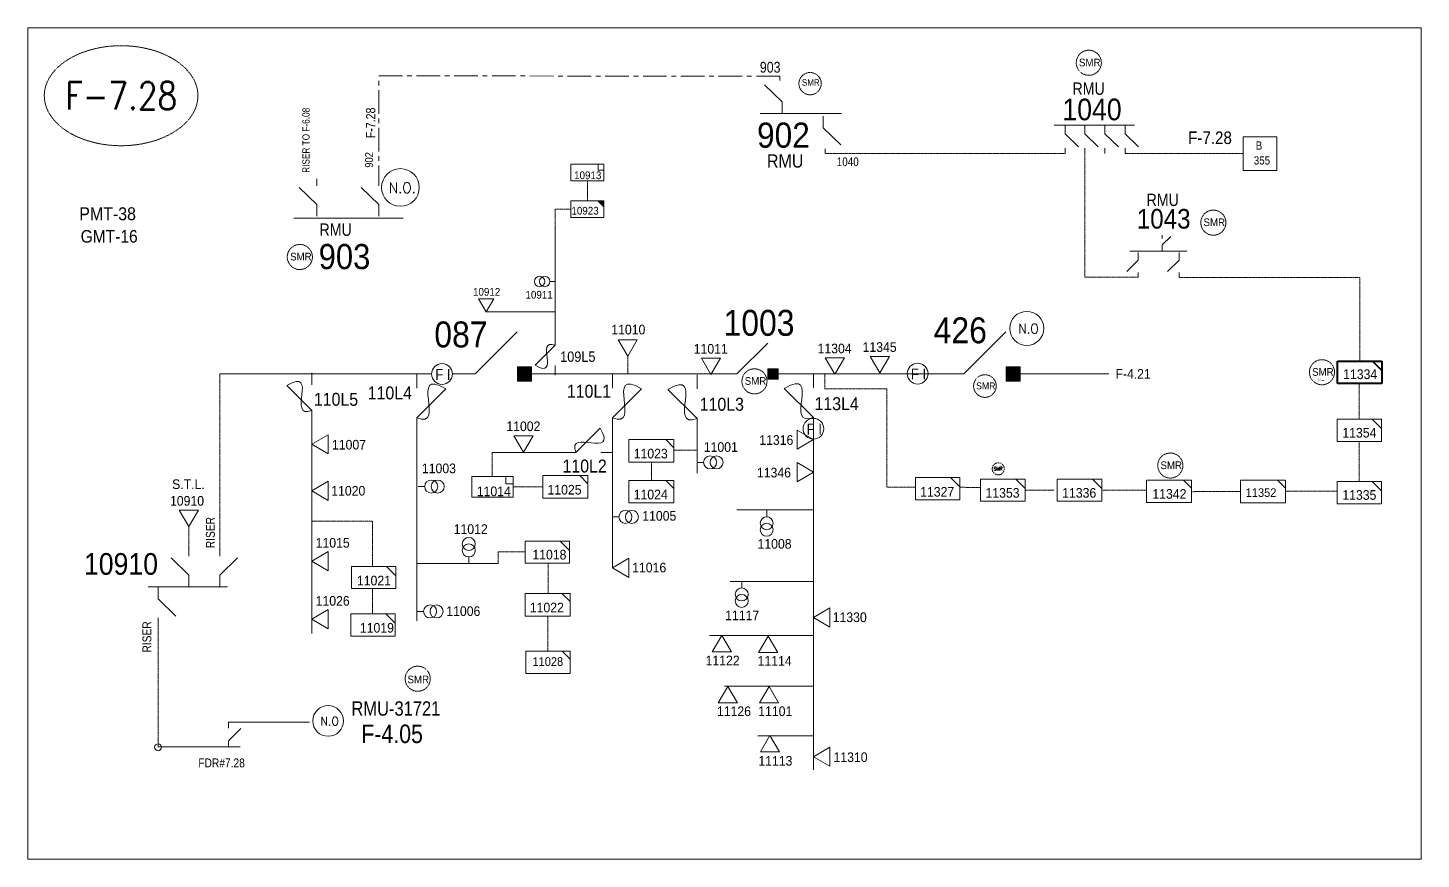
# Model space of a CAD drawing. Header units: metres. Extents: x 65984 to 144644, y -19036 to 23726.
# Drawn here: x 99466 to 100654, y -5658 to -4949 of the extents above; entities that cross this region are included whole.
import ezdxf
from ezdxf.enums import TextEntityAlignment as Align

# ---------------------------------------------------------------- set-up
doc = ezdxf.new("R2010")
doc.units = ezdxf.units.M
doc.header["$MEASUREMENT"] = 0
for name, pattern in [('( Center )', [2, 1.25, -0.25, 0.25, -0.25]), ('DGN Style 3', [0.013877, 0, -0.013877]), ('DGN Style 4', [1.6, 0.8, -0.4, 0, -0.4])]:
    doc.linetypes.add(name, pattern=pattern)
doc.layers.get('0').update_dxf_attribs({"color": 95, "lineweight": 40})
for name, color, linetype, lineweight in [('ABS', 7, 'Continuous', 40), ('ABS NUMBER', 112, 'Continuous', 30), ('d_eos', 111, 'Continuous', 40), ('d_eos no', 121, 'Continuous', 40), ('d_fco', 5, 'Continuous', 40), ('d_fco text', 95, 'Continuous', 40), ('d_oh branch', 94, 'Continuous', 40), ('d_switch', 95, 'Continuous', 40), ('d_tf', 1, 'Continuous', 40), ('d_tf no', 6, 'Continuous', 40), ('d_tf_200', 1, 'Continuous', 40), ('d_ug cable', 95, 'Continuous', 40), ('d_unit sub', 7, 'Continuous', 40), ('EARTH FAULT INDICATOR', 95, 'Continuous', 40), ('FDR  1  16', 234, 'Continuous', 40), ('fedr no', 95, 'Continuous', 40), ('FUSE CUT OUT', 2, 'Continuous', 40), ('GRID STATION  04', 7, 'Continuous', 40), ('Level 37', 7, 'Continuous', 0), ('O H MAIN FEEDER', 4, 'Continuous', 100), ('SECTOR BOUNDARY', 7, 'Continuous', 0), ('SW N O', 114, 'Continuous', 30)]:
    doc.layers.add(name, color=color, linetype=linetype, lineweight=lineweight)
doc.styles.add('NASKHF', font='naskhf.shx', dxfattribs={"height": 8})
doc.styles.add('Style-Andalus', font='andlso.ttf')
doc.styles.add('Style-Arial', font='arial.ttf')
doc.styles.add('Style-ENGINEERING', font='ENGINEERING.shx')
doc.styles.add('Style-msdefault', font='msdefault.shx')
doc.styles.add('Style-simplex', font='simplex.shx')
doc.styles.add('Style-STANDARD', font='STANDARD.shx')

# ---------------------------------------------------------------- blocks, each defined once
blk = doc.blocks.new('TFU_160')
at = {"layer": 'd_tf_200', "color": 30, "linetype": 'Continuous', "lineweight": 13}
blk.add_line((0, 10), (0, 0), dxfattribs=at)
for centre in [(0, 30), (0, 20)]:
    blk.add_circle(centre, 10, dxfattribs=at)
blk = doc.blocks.new('TF3')
at = {"color": 0, "linetype": 'ByBlock', "lineweight": -2}
for p, q in [((11.3, 9), (18.3, 9)), ((18.3, 9), (18.3, 2))]:
    blk.add_line(p, q, dxfattribs=at)
at = {"color": 0, "linetype": 'ByBlock', "lineweight": -2, "flags": 128}
blk.add_lwpolyline([(18.3, 2), (11.3, 2), (11.3, 9)], dxfattribs=at)
at = {"color": 0, "linetype": 'ByBlock', "lineweight": -2}
blk.add_3dface([(-21.7, 9), (18.3, 9), (18.3, -11), (-21.7, -11)], dxfattribs=at)
blk = doc.blocks.new('ABS2_1_1')
at = {"color": 0, "linetype": 'ByBlock', "lineweight": -2, "ltscale": 500}
for q in [(-29900, 43500), (0, 0)]:
    blk.add_line((0, 13600), q, dxfattribs=at)
at = {"color": 0, "linetype": 'ByBlock', "lineweight": -2, "ltscale": 500, "flags": 128}
for points in [[(5000, 43600), (-5000, 43600), (-5000, 53600), (5000, 53600)], [(3791, 49653), (3791, 49653), (3791, 49653)]]:
    blk.add_lwpolyline(points, close=True, dxfattribs=at)
at = {"color": 0, "linetype": 'ByBlock', "lineweight": -2, "ltscale": 500}
for points in [[(5000, 43600), (-5000, 43600), (5000, 53600), (-5000, 53600)], [(3791, 49653), (3791, 49653), (3791, 49653)]]:
    blk.add_solid(points, dxfattribs=at)
blk = doc.blocks.new('*U1076')
at = {"layer": 'd_fco', "color": 30, "linetype": 'Continuous', "lineweight": 13}
blk.add_line((-4.6, 4.21), (-10.13, 4.21), dxfattribs=at)
at = {"layer": 'd_fco', "color": 30, "linetype": 'Continuous', "lineweight": 13, "extrusion": (0, 0, -1), "flags": 128}
blk.add_lwpolyline([(-13.02, 4.21), (-7.07, 4.21), (4.4, -7.26)], dxfattribs=at)
at = {"layer": 'd_fco', "color": 30, "linetype": 'Continuous', "lineweight": 13}
blk.add_open_spline([(-4.4, -7.26), (-13, 7.69), (11.58, -7.67), (7.07, 4.21)], degree=3, dxfattribs=at)
blk = doc.blocks.new('*U3638')
at = {"layer": 'd_unit sub', "color": 30, "linetype": 'Continuous', "lineweight": 13}
for p, q in [((-9.2, 4.61), (9.19, 4.61)), ((-9.2, -4.58), (-9.2, 4.61)), ((9.19, 0.73), (5.31, 4.61)), ((5.97, 4.61), (9.19, 4.61)), ((9.19, 4.61), (9.19, 1.4)), ((9.19, 4.61), (9.19, -4.58)), ((9.19, -4.58), (-9.2, -4.58))]:
    blk.add_line(p, q, dxfattribs=at)
blk = doc.blocks.new('*U1006')
at = {"layer": 'EARTH FAULT INDICATOR', "color": 2, "linetype": 'Continuous', "lineweight": 13}
blk.add_circle((0.02, 0.13), 4, dxfattribs=at)
at = {"layer": 'EARTH FAULT INDICATOR', "color": 2, "lineweight": 13, "style": 'Style-Andalus', "width": 0.9}
blk.add_text('F I', height=4.234, dxfattribs=at).set_placement((-2.61, 2.11), align=Align.TOP_LEFT)
blk = doc.blocks.new('FUSE01')
at = {"color": 0, "linetype": 'ByBlock', "lineweight": -2}
blk.add_line((0, -17.15), (0, -22.55), dxfattribs=at)
at = {"color": 0, "linetype": 'ByBlock', "lineweight": -2, "flags": 128}
blk.add_lwpolyline([(0, 0.05), (0, -5.75), (-11.2, -16.95)], dxfattribs=at)
at = {"color": 0, "linetype": 'ByBlock', "lineweight": -2}
blk.add_open_spline([(-11.2, -16.95), (3.4, -25.35), (-11.6, -1.35), (0, -5.75)], degree=3, dxfattribs=at)
blk = doc.blocks.new('TF_8')
at = {"color": 0, "linetype": 'ByBlock', "lineweight": -2}
blk.add_line((6.3, 4.95), (9.9, 1.35), dxfattribs=at)
blk.add_3dface([(-10.1, 4.95), (9.9, 4.95), (9.9, -5.05), (-10.1, -5.05)], dxfattribs=at)
blk = doc.blocks.new('exist.us-1000kva')
at = {"color": 0, "linetype": 'ByBlock', "lineweight": -2, "flags": 128}
blk.add_lwpolyline([(40, 12.9), (32.8, 20), (40, 20)], close=True, dxfattribs=at)
at = {"color": 0, "linetype": 'ByBlock', "lineweight": -2, "extrusion": (0, 0, -1)}
blk.add_solid([(-40, 12.9), (-32.8, 20), (-40, 20)], dxfattribs=at)
at = {"color": 0, "linetype": 'ByBlock', "lineweight": -2, "xscale": 2, "yscale": 2}
blk.add_blockref('TF_8', (20.2, 10.1), dxfattribs=at)
blk = doc.blocks.new('TRA1_1521')
at = {"layer": 'd_tf', "color": 30, "linetype": 'Continuous', "lineweight": 13, "ltscale": 0.00082364, "flags": 128}
blk.add_lwpolyline([(10, -17), (0, 0), (-10, -17)], close=True, dxfattribs=at)
blk = doc.blocks.new('TRA1_1520')
at = {"layer": 'd_tf', "color": 30, "linetype": 'Continuous', "lineweight": 13, "ltscale": 0.00082364, "xscale": 1.000046566207833, "yscale": 1.000046566207833, "zscale": 1.000046566207833, "rotation": 180}
blk.add_blockref('TRA1_1521', (0, 0), dxfattribs=at)
blk = doc.blocks.new('*U3641')
at = {"layer": 'd_unit sub', "color": 30, "linetype": 'Continuous', "lineweight": 13, "flags": 128}
blk.add_lwpolyline([(8.54, 1.2), (8.54, 4.27), (5.47, 4.27)], close=True, dxfattribs=at)
at = {"layer": 'd_unit sub', "color": 30, "linetype": 'Continuous', "lineweight": 13, "xscale": 0.8535245333131426, "yscale": 0.8535245333131426, "zscale": 0.3910944340700496, "rotation": 359.9999999999999}
blk.add_blockref('TF_8', (0.09, 0.04), dxfattribs=at)
blk = doc.blocks.new('TRA1_1523')
at = {"layer": 'd_tf', "color": 30, "linetype": 'Continuous', "lineweight": 13, "ltscale": 0.000713315, "extrusion": (0, 0, -1), "flags": 128}
blk.add_lwpolyline([(-10, -17), (0, 0), (10, -17)], close=True, dxfattribs=at)
blk = doc.blocks.new('TRA1_1522')
at = {"layer": 'd_tf', "color": 30, "linetype": 'Continuous', "lineweight": 13, "ltscale": 0.000713315, "xscale": 1.000046566207833, "yscale": 1.000046566207833, "zscale": 1.000046566207833, "rotation": 180}
blk.add_blockref('TRA1_1523', (0, 0), dxfattribs=at)
blk = doc.blocks.new('*U3644')
at = {"layer": 'd_tf no', "color": 2, "linetype": 'Continuous', "lineweight": 40}
for p, q in [((-9.2, 4.61), (9.19, 4.61)), ((-9.2, -4.58), (-9.2, 4.61)), ((9.19, 0.73), (5.31, 4.61)), ((5.97, 4.61), (9.19, 4.61)), ((9.19, 4.61), (9.19, 1.4)), ((9.19, 4.61), (9.19, -4.58)), ((9.19, -4.58), (-9.2, -4.58))]:
    blk.add_line(p, q, dxfattribs=at)
blk = doc.blocks.new('TRA1_1525')
at = {"layer": 'd_tf', "color": 30, "linetype": 'Continuous', "lineweight": 13, "ltscale": 0.000823275, "extrusion": (0, 0, -1), "flags": 128}
blk.add_lwpolyline([(-10, -17), (0, 0), (10, -17)], close=True, dxfattribs=at)
blk = doc.blocks.new('TRA1_1524')
at = {"layer": 'd_tf', "color": 30, "linetype": 'Continuous', "lineweight": 13, "ltscale": 0.000823275, "xscale": 1.000046566207834, "yscale": 1.000046566207834, "zscale": 1.000046566207834, "rotation": 180}
blk.add_blockref('TRA1_1525', (0, 0), dxfattribs=at)
blk = doc.blocks.new('*U3035')
at = {"layer": 'd_unit sub', "color": 2, "linetype": 'Continuous', "lineweight": 13, "flags": 128}
blk.add_lwpolyline([(8.54, 1.2), (8.54, 4.27), (5.47, 4.27)], close=True, dxfattribs=at)
at = {"layer": 'd_unit sub', "color": 2, "linetype": 'Continuous', "lineweight": 13, "xscale": 0.8535245333131424, "yscale": 0.8535245333131424, "zscale": 0.3910944340700495, "rotation": 359.9999999999999}
blk.add_blockref('TF_8', (0.09, 0.04), dxfattribs=at)
blk = doc.blocks.new('*U3647')
at = {"layer": 'FUSE CUT OUT', "color": 30, "linetype": 'Continuous', "lineweight": 13}
blk.add_line((11.8, -11.2), (22.6, -11.2), dxfattribs=at)
at = {"layer": 'FUSE CUT OUT', "color": 30, "linetype": 'Continuous', "lineweight": 13, "extrusion": (0, 0, -1), "flags": 128}
blk.add_lwpolyline([(22.6, -11.2), (11, -11.2), (-11.4, 11.2)], dxfattribs=at)
blk = doc.blocks.new('*U3650')
at = {"layer": 'd_unit sub', "color": 30, "linetype": 'Continuous', "lineweight": 13, "flags": 128}
blk.add_lwpolyline([(8.54, 1.2), (8.54, 4.27), (5.47, 4.27)], close=True, dxfattribs=at)
at = {"layer": 'd_unit sub', "color": 30, "linetype": 'Continuous', "lineweight": 13, "xscale": 0.8535245333131428, "yscale": 0.8535245333131428, "zscale": 0.3564364332279846, "rotation": 359.9999999999999}
blk.add_blockref('TF_8', (0.09, 0.04), dxfattribs=at)
blk = doc.blocks.new('*U1014')
at = {"layer": 'd_unit sub', "color": 2, "linetype": 'Continuous', "lineweight": 13}
for p, q in [((-9.2, 4.61), (9.19, 4.61)), ((-9.2, -4.58), (-9.2, 4.61)), ((9.19, 0.73), (5.31, 4.61)), ((5.97, 4.61), (9.19, 4.61)), ((9.19, 4.61), (9.19, 1.4)), ((9.19, 4.61), (9.19, -4.58)), ((9.19, -4.58), (-9.2, -4.58))]:
    blk.add_line(p, q, dxfattribs=at)
blk = doc.blocks.new('*U4086')
at = {"layer": 'd_unit sub', "color": 30, "linetype": 'Continuous', "lineweight": 13, "flags": 128}
blk.add_lwpolyline([(8.54, 1.2), (8.54, 4.27), (5.47, 4.27)], close=True, dxfattribs=at)
at = {"layer": 'd_unit sub', "color": 30, "linetype": 'Continuous', "lineweight": 13, "xscale": 0.8535245333131428, "yscale": 0.8535245333131428, "zscale": 0.3525856822999573, "rotation": 359.9999999999999}
blk.add_blockref('TF_8', (0.09, 0.04), dxfattribs=at)
blk = doc.blocks.new('*U4152')
at = {"layer": 'SW N O', "color": 1, "lineweight": 13}
blk.add_circle((0, 0), 16.8, dxfattribs=at)
at = {"layer": 'SW N O', "color": 1, "lineweight": 13, "style": 'Style-STANDARD'}
blk.add_text('N.O', height=9.6, dxfattribs=at).set_placement((1.7, -0.2), align=Align.MIDDLE_CENTER)
blk = doc.blocks.new('*U1430')
at = {"layer": 'SW N O', "color": 3, "lineweight": 13}
blk.add_circle((0, 0), 16.8, dxfattribs=at)
at = {"layer": 'SW N O', "color": 3, "lineweight": 13, "style": 'Style-STANDARD'}
blk.add_text('N.O', height=9.6, dxfattribs=at).set_placement((1.7, -0.2), align=Align.MIDDLE_CENTER)
blk = doc.blocks.new('*U893')
at = {"layer": 'SW N O', "color": 3, "lineweight": 13}
blk.add_circle((0, 0), 16.8, dxfattribs=at)
at = {"layer": 'SW N O', "color": 3, "lineweight": 13, "style": 'Style-STANDARD'}
blk.add_text('N.O.', height=9.6, dxfattribs=at).set_placement((1.7, -0.2), align=Align.MIDDLE_CENTER)

msp = doc.modelspace()

# ---------------------------------------------------------------- linework, layer by layer
at = {"layer": 'd_eos', "color": 2, "linetype": 'Continuous', "lineweight": 13, "ltscale": 1.0297}
for p, q in [((100106.9, -4993.5), (100106.9, -4989.7)), ((100145.5, -5051.8), (100145.5, -5055.6))]:
    msp.add_line(p, q, dxfattribs=at)
at = {"layer": 'd_eos', "color": 2, "linetype": 'Continuous', "lineweight": 13, "ltscale": 1.370128}
for p, q in [((100108.7, -5011.6), (100093.7, -4997)), ((100108.7, -5021.6), (100108.7, -5011.6)), ((100159.3, -5021.6), (100090, -5021.6)), ((100143.7, -5023.8), (100143.7, -5033.8)), ((100143.7, -5033.8), (100158.7, -5048.4)), ((99711.9, -5099.2), (99696.9, -5084.6)), ((99711.9, -5083.2), (99711.9, -5077.2)), ((99764.9, -5099.2), (99749.9, -5084.6)), ((99764.9, -5083.2), (99764.9, -5077.2)), ((99711.9, -5109.2), (99711.9, -5099.2)), ((99764.9, -5109.2), (99764.9, -5099.2))]:
    msp.add_line(p, q, dxfattribs=at)
at = {"layer": 'd_eos', "color": 2, "linetype": 'Continuous', "lineweight": 13, "ltscale": 1.116469}
for p, q in [((100340.8, -5031.4), (100409.3, -5031.4)), ((100350.1, -5031.4), (100350.1, -5038.9)), ((100366.8, -5031.4), (100366.8, -5039)), ((100384.1, -5031.4), (100384.1, -5038.9)), ((100401.4, -5031.4), (100401.4, -5038.9)), ((100350.1, -5038.9), (100361.5, -5050)), ((100366.8, -5039), (100378.2, -5050)), ((100384.1, -5038.9), (100395.5, -5050)), ((100401.4, -5038.9), (100412.8, -5050)), ((100350.1, -5051.1), (100350.1, -5055.7)), ((100366.8, -5051.1), (100366.8, -5055.7)), ((100384.1, -5051.1), (100384.1, -5055.7)), ((100401.4, -5051.1), (100401.4, -5055.7))]:
    msp.add_line(p, q, dxfattribs=at)
at = {"layer": 'd_eos', "color": 2, "linetype": 'Continuous', "lineweight": 13, "ltscale": 1.179784}
msp.add_line((99785.7, -5110.8), (99692.3, -5110.8), dxfattribs=at)
at = {"layer": 'd_eos', "color": 2, "linetype": 'Continuous', "lineweight": 13, "ltscale": 0.732515}
for p, q in [((100432.8, -5133.7), (100440.3, -5126.4)), ((100432.9, -5128.3), (100432.9, -5125.3)), ((100432.8, -5138.8), (100432.8, -5133.8))]:
    msp.add_line(p, q, dxfattribs=at)
at = {"layer": 'd_eos', "color": 2, "linetype": 'Continuous', "lineweight": 13, "ltscale": 0.774056}
msp.add_line((100454, -5139.1), (100405.3, -5139.1), dxfattribs=at)
at = {"layer": 'd_eos', "color": 2, "linetype": 'Continuous', "lineweight": 13, "ltscale": 0.898941}
for p, q in [((100412.5, -5140.2), (100412.5, -5146.7)), ((100447.3, -5140.2), (100447.3, -5146.7)), ((100412.5, -5146.7), (100402.7, -5156.3)), ((100447.3, -5146.7), (100437.4, -5156.3)), ((100412.5, -5157.2), (100412.5, -5161.2)), ((100447.3, -5157.2), (100447.3, -5161.2))]:
    msp.add_line(p, q, dxfattribs=at)
at = {"layer": 'd_eos', "color": 7, "linetype": 'Continuous', "lineweight": 13, "ltscale": 1.384529}
for p, q in [((99602.9, -5399.3), (99602.9, -5393.2)), ((99629.2, -5399.3), (99629.2, -5393.2)), ((99602.9, -5415.5), (99587.7, -5400.7)), ((99629.2, -5415.5), (99644.4, -5400.7)), ((99602.9, -5425.5), (99602.9, -5415.5)), ((99629.2, -5425.5), (99629.2, -5415.5)), ((99635.9, -5425.5), (99568.2, -5425.5)), ((99576.6, -5425.5), (99576.6, -5435.6)), ((99576.6, -5435.6), (99591.7, -5450.4)), ((99576.6, -5451.8), (99576.6, -5457.9))]:
    msp.add_line(p, q, dxfattribs=at)
at = {"layer": 'd_oh branch', "color": 30, "linetype": 'Continuous', "lineweight": 13}
for p, q in [((99915.2, -5117), (99915.2, -5216.7)), ((99915.2, -5190.9), (99856.4, -5190.9)), ((99707.8, -5465.3), (99707.8, -5278.7)), ((99797.2, -5454.4), (99797.2, -5285.7)), ((99964.1, -5409.1), (99964.1, -5282.4)), ((100036.3, -5328.5), (100036.3, -5289.1)), ((100135.4, -5581.6), (100135.4, -5293.9)), ((99922.2, -5310.8), (99861.6, -5310.8)), ((100135.4, -5359.6), (100070.2, -5359.6)), ((99797.2, -5405.4), (99866.5, -5405.4)), ((100135.4, -5420.7), (100064.5, -5420.7)), ((100135.4, -5466.9), (100046.7, -5466.9)), ((100135.4, -5510.1), (100059.5, -5510.1)), ((99636.5, -5540.7), (99705.8, -5540.7)), ((100135.4, -5552.4), (100088.1, -5552.4))]:
    msp.add_line(p, q, dxfattribs=at)
at = {"layer": 'd_ug cable', "color": 20, "linetype": 'DGN Style 3', "lineweight": 13}
for p, q in [((100350.1, -5055.6), (100145.5, -5055.6)), ((100366.8, -5054.1), (100366.8, -5161.2)), ((100401.4, -5055.7), (100502, -5055.7)), ((100366.8, -5161.2), (100412.5, -5161.2))]:
    msp.add_line(p, q, dxfattribs=at)
at = {"layer": 'd_ug cable', "color": 30, "linetype": 'DGN Style 3', "lineweight": 13}
for p, q in [((99942.7, -5096.2), (99942.7, -5078.9)), ((99977.2, -5243.8), (99977.2, -5228.1)), ((100145.1, -5243.8), (100145.1, -5256.6)), ((100145, -5256.6), (100198.1, -5256.6)), ((100198.1, -5256.6), (100198.1, -5340.4)), ((100600.8, -5251.9), (100600.8, -5281.8)), ((99861.6, -5310.8), (99861.6, -5331.3)), ((100600.8, -5301.6), (100600.8, -5335.2)), ((99997.3, -5334.7), (99997.3, -5319)), ((99904.7, -5340.1), (99879.3, -5340.1)), ((99602.9, -5393.2), (99602.9, -5373.8)), ((99909.4, -5405.2), (99909.4, -5431.1)), ((99909.1, -5450.6), (99909.1, -5480.2))]:
    msp.add_line(p, q, dxfattribs=at)
at = {"layer": 'd_ug cable', "color": 30, "linetype": 'DGN Style 3', "lineweight": 13, "flags": 128}
for points in [[(99915.2, -5117), (99915.2, -5103.2), (99928.6, -5103.2)], [(100447.3, -5161.4), (100601.5, -5161.4), (100601.5, -5232.9)], [(99629.2, -5243.8), (99629.2, -5399.3)], [(100016.5, -5308.8), (100036.3, -5308.8)], [(100198.1, -5340.4), (100222.2, -5340.4)], [(100260.7, -5340.4), (100278.1, -5340.8)], [(100340.4, -5342.9), (100316, -5342.9)], [(100419.5, -5343), (100381.3, -5342.9)], [(100499.7, -5344), (100458.7, -5344.2)], [(100581.9, -5343.7), (100538, -5343.8)], [(99707.8, -5369.5), (99759.4, -5369.5), (99759.4, -5407.9)], [(99866.5, -5405.4), (99866.5, -5395.4), (99889.6, -5395.4)], [(99759.4, -5426.9), (99759.4, -5448.4)], [(99576.6, -5457.9), (99576.6, -5488.1), (99576.6, -5562.2)]]:
    msp.add_lwpolyline(points, dxfattribs=at)
at = {"layer": 'd_ug cable', "color": 2, "linetype": 'DGN Style 3', "lineweight": 0}
for centre, radius in [((100370.3, -4978.3), 10.7), ((100476.5, -5114.7), 10.7), ((99697.5, -5144), 10.7), ((100085.2, -5250.1), 10.7), ((100569.1, -5242.3), 10.7), ((100281.7, -5254.1), 9.64), ((100439.8, -5321.9), 10.7), ((99798, -5503.8), 10.7)]:
    msp.add_circle(centre, radius, dxfattribs=at)
at = {"layer": 'd_ug cable', "color": 1, "linetype": 'DGN Style 3', "lineweight": 13}
msp.add_circle((100132.6, -4996.1), 9.5, dxfattribs=at)
at = {"layer": 'd_ug cable', "color": 2, "linetype": 'DGN Style 4', "lineweight": 13}
msp.add_circle((100293.1, -5324.7), 5.15, dxfattribs=at)
at = {"layer": 'FDR  1  16', "color": 30, "linetype": '( Center )', "lineweight": 13, "ltscale": 16.097992, "flags": 128}
msp.add_lwpolyline([(100106.9, -4989.7), (100106.9, -4989.7), (99764.9, -4989.5), (99764.9, -5078.4)], dxfattribs=at)
at = {"layer": 'fedr no', "color": 82, "linetype": 'DGN Style 3', "lineweight": 13, "true_color": 0x1dc70e}
msp.add_ellipse((99545.1, -5006.4), major_axis=(65.5, 0), ratio=0.651175, dxfattribs=at)
at = {"layer": 'GRID STATION  04', "color": 121, "linetype": 'Continuous', "lineweight": 13, "ltscale": 1.036154, "flags": 128}
msp.add_lwpolyline([(100530.7, -5070.2), (100530.7, -5041.4), (100502, -5041.4), (100502, -5070.2)], close=True, dxfattribs=at)
at = {"layer": 'O H MAIN FEEDER', "color": 30, "lineweight": 13, "ltscale": 1.080725}
for p, q in [((99809.9, -5243.8), (99629.2, -5243.8)), ((100060.6, -5243.8), (99894, -5243.8)), ((100235.8, -5243.8), (100105.5, -5243.8)), ((100255.4, -5243.8), (100233.2, -5243.8)), ((99576.7, -5562), (99646.7, -5562))]:
    msp.add_line(p, q, dxfattribs=at)
at = {"layer": 'O H MAIN FEEDER', "color": 191, "lineweight": 13, "ltscale": 1.080725}
for p, q in [((99830.5, -5243.8), (99827.6, -5243.8)), ((100387.5, -5243.8), (100311.8, -5243.8))]:
    msp.add_line(p, q, dxfattribs=at)
at = {"layer": 'O H MAIN FEEDER', "color": 140, "linetype": 'Continuous', "lineweight": 13, "flags": 128}
msp.add_lwpolyline([(99465.6, -4948.5), (100653.7, -4948.5), (100653.7, -5657.7), (99465.6, -5657.7)], close=True, dxfattribs=at)
at = {"layer": 'O H MAIN FEEDER', "color": 30, "lineweight": 13, "ltscale": 1.10278}
msp.add_circle((99576.6, -5562.2), 2.96, dxfattribs=at)

# ---------------------------------------------------------------- block references
at = {"layer": 'ABS', "color": 7, "linetype": 'Continuous', "lineweight": 13, "ltscale": 1.799083, "xscale": 0.001205387284342144, "yscale": 0.001205387284342144, "zscale": 0.0007982459307373898, "rotation": 269.9999999999997}
msp.add_blockref('ABS2_1_1', (99830.5, -5243.8), dxfattribs=at)
at = {"layer": 'ABS', "color": 2, "linetype": 'Continuous', "lineweight": 13, "ltscale": 1.799083, "xscale": 0.001205387284342144, "yscale": 0.001205387284342144, "zscale": 0.0007982459307373898, "rotation": 269.9999999999997}
msp.add_blockref('ABS2_1_1', (100247.2, -5243.8), dxfattribs=at)
at = {"layer": 'ABS', "color": 2, "linetype": 'Continuous', "lineweight": 13, "ltscale": 1.508863, "xscale": 0.0008829722197060015, "yscale": 0.0008829722197060015, "zscale": 0.0007982459307373898, "rotation": 269.9999999999997}
msp.add_blockref('ABS2_1_1', (100058.2, -5243.8), dxfattribs=at)
at = {"layer": 'd_fco', "color": 30, "linetype": 'Continuous', "lineweight": 13, "extrusion": (0, 0, -1)}
for p, xscale, yscale, zscale, rotation in [((-99908.9, -5229.8), 1.484009869613572, 1.484009869613572, 1.484009869613572, 90.00000000060008), ((-99806.3, -5265.9), 2.1689489428992, 2.1689489428992, 2.1689489428992, 270.0000000006001), ((-99973.2, -5265.9), 2.1689489428992, 2.1689489428992, 2.1689489428992, 270.0000000006001)]:
    msp.add_blockref('*U1076', p, dxfattribs=dict(at, xscale=xscale, yscale=yscale, zscale=zscale, rotation=rotation))
at = {"layer": 'd_fco', "color": 30, "linetype": 'Continuous', "lineweight": 13}
for name, p, xscale, yscale, zscale, rotation in [('*U1076', (99700, -5261.7), 1.857153124856686, 1.857153124856686, 1.857153124856686, 270.0000000006001), ('*U1076', (100027.1, -5266.5), 2.1689489428992, 2.1689489428992, 2.1689489428992, 270.0000000006001), ('*U1076', (100126.3, -5265.6), 2.1689489428992, 2.1689489428992, 2.1689489428992, 270.0000000006001), ('FUSE01', (99922.3, -5310.8), 1.851251134268073, -1.851251134268073, 0.9256255671340365, 269.9999999999999)]:
    msp.add_blockref(name, p, dxfattribs=dict(at, xscale=xscale, yscale=yscale, zscale=zscale, rotation=rotation))
at = {"layer": 'd_tf', "color": 30, "linetype": 'Continuous', "lineweight": 13, "ltscale": 0.000713315, "extrusion": (0, 0, -1), "xscale": 0.6543559459762749, "yscale": 0.6543559459762749, "zscale": 0.6543559459762749, "rotation": 359.9999999999999}
msp.add_blockref('TRA1_1522', (-99856.4, -5190.7), dxfattribs=at)
at = {"layer": 'd_tf', "color": 30, "linetype": 'Continuous', "lineweight": 13, "ltscale": 0.00082364, "extrusion": (0, 0, -1), "xscale": 0.8188888866048, "yscale": 0.8188888866048, "zscale": 0.8188888866048, "rotation": 359.9999999999999}
for p in [(-99977.1, -5228.5), (-100048.1, -5244.3), (-100153.8, -5243.9), (-100192.1, -5242.8), (-99888.3, -5310.4)]:
    msp.add_blockref('TRA1_1520', p, dxfattribs=at)
at = {"layer": 'd_tf', "color": 30, "linetype": 'Continuous', "lineweight": 13, "ltscale": 0.00082364, "xscale": 0.8188888866048, "yscale": 0.8188888866048, "zscale": 0.8188888866048}
for p, rotation in [((99707.8, -5303.8), 269.9999999999999), ((99707.8, -5343.5), 269.9999999999999), ((99707.8, -5403.5), 269.9999999999999), ((99964.1, -5409.1), 269.9999999999999), ((99707.8, -5453), 269.9999999999999), ((100057.4, -5466.9), 179.9999999999999), ((100096.9, -5467.5), 179.9999999999999), ((100062.4, -5510.5), 179.9999999999999), ((100097.6, -5510.5), 179.9999999999999), ((100098.4, -5552.3), 179.9999999999999), ((100135.4, -5570.3), 269.9999999999999)]:
    msp.add_blockref('TRA1_1520', p, dxfattribs=dict(at, rotation=rotation))
at = {"layer": 'd_tf', "color": 30, "linetype": 'Continuous', "lineweight": 13, "ltscale": 0.000823275, "xscale": 0.8188888866048, "yscale": 0.8188888866048, "zscale": 0.8188888866048, "rotation": 89.99999999999997}
for p in [(100135.4, -5299.8), (100135.4, -5327.6)]:
    msp.add_blockref('TRA1_1524', p, dxfattribs=at)
at = {"layer": 'd_tf', "color": 30, "linetype": 'Continuous', "lineweight": 13, "ltscale": 0.000823275, "extrusion": (0, 0, -1), "xscale": 0.8188888866048, "yscale": 0.8188888866048, "zscale": 0.8188888866048}
msp.add_blockref('TRA1_1524', (-99602.9, -5373.9), dxfattribs=at)
at = {"layer": 'd_tf', "color": 30, "linetype": 'Continuous', "lineweight": 13, "ltscale": 0.000823275, "extrusion": (0, 0, -1), "xscale": 0.8188888866048, "yscale": 0.8188888866048, "zscale": 0.8188888866048, "rotation": 89.99999999999997}
msp.add_blockref('TRA1_1524', (-100135.4, -5451.6), dxfattribs=at)
at = {"layer": 'd_tf no', "color": 2, "linetype": 'Continuous', "lineweight": 40, "xscale": 2.06050149575424, "yscale": 2.06050149575424, "zscale": 2.06050149575424}
msp.add_blockref('*U3644', (100601.3, -5242.4), dxfattribs=at)
at = {"layer": 'd_tf_200', "color": 30, "linetype": 'Continuous', "lineweight": 13}
for p, xscale, yscale, zscale, rotation in [((99915.2, -5164.9), 0.4421323959299154, 0.4421323959299154, 0.4421323959299154, 89.9999999999999), ((100036.3, -5319.2), 0.5533033017600002, 0.5533033017600002, 0.5533033017600002, 269.9999999999999), ((99964.1, -5365.7), 0.5533033017600002, 0.5533033017600002, 0.5533033017600002, 269.9999999999999), ((100095.6, -5360.1), 0.5533033017600002, 0.5533033017600002, 0.5533033017600002, 179.9999999999999), ((99841.6, -5405.4), 0.5533033017600002, 0.5533033017600002, 0.5533033017600002, 359.9999999999999), ((100074.3, -5420.8), 0.5533033017600002, 0.5533033017600002, 0.5533033017600002, 179.9999999999999), ((99797.5, -5446.4), 0.5533033017600002, 0.5533033017600002, 0.5533033017600002, 269.9999999999999)]:
    msp.add_blockref('TFU_160', p, dxfattribs=dict(at, xscale=xscale, yscale=yscale, zscale=zscale, rotation=rotation))
at = {"layer": 'd_tf_200', "color": 30, "linetype": 'Continuous', "lineweight": 13, "extrusion": (0, 0, -1), "xscale": 0.5533033017600002, "yscale": 0.5533033017600002, "zscale": 0.5533033017600002, "rotation": 90.00000000000001}
msp.add_blockref('TFU_160', (-99798.5, -5339.8), dxfattribs=at)
at = {"layer": 'd_unit sub', "color": 30, "linetype": 'Continuous', "lineweight": 13, "rotation": 359.9999999999999}
for name, p, xscale, yscale, zscale in [('TF3', (99943.9, -5071.2), 0.7024846348090508, 0.7024846348090508, 0.2680241392193313), ('exist.us-1000kva', (99928.6, -5110.2), 0.7026645169253841, 0.7026645169253841, 0.8793442887773351), ('TF3', (99863.2, -5339.3), 0.8791191766394076, 0.8791191766394076, 0.2680241392193313)]:
    msp.add_blockref(name, p, dxfattribs=dict(at, xscale=xscale, yscale=yscale, zscale=zscale))
at = {"layer": 'd_unit sub', "color": 30, "linetype": 'Continuous', "lineweight": 13}
for name, p, xscale, yscale, zscale in [('*U3638', (100600.9, -5291.9), 2.06050149575424, 2.06050149575424, 2.06050149575424), ('*U3641', (99997.3, -5309.4), 2.248419338588271, 2.248419338588271, 2.248419338588271), ('*U3641', (99923.9, -5340.1), 2.248419338588271, 2.248419338588271, 2.248419338588271), ('*U3638', (100241.5, -5341.6), 2.06050149575424, 2.06050149575424, 2.06050149575424), ('*U3638', (100362.4, -5342.9), 2.06050149575424, 2.06050149575424, 2.06050149575424), ('*U4086', (100518.8, -5344), 2.244588761339211, 2.244588761339211, 2.244588761339211), ('*U3641', (99997.3, -5344.2), 2.248419338588271, 2.248419338588271, 2.248419338588271), ('*U3638', (100600.9, -5345), 2.06050149575424, 2.06050149575424, 2.06050149575424), ('*U3638', (99908.5, -5395.8), 2.06050149575424, 2.06050149575424, 2.06050149575424), ('*U3638', (99760.5, -5417.4), 2.06050149575424, 2.06050149575424, 2.06050149575424), ('*U3641', (99908.7, -5440.7), 2.248419338588271, 2.248419338588271, 2.248419338588271), ('*U3638', (99760, -5457.9), 2.06050149575424, 2.06050149575424, 2.06050149575424), ('*U3650', (99909.1, -5489.8), 2.220339410122529, 2.220339410122529, 2.220339410122529)]:
    msp.add_blockref(name, p, dxfattribs=dict(at, xscale=xscale, yscale=yscale, zscale=zscale))
at = {"layer": 'd_unit sub', "color": 2, "linetype": 'Continuous', "lineweight": 13}
for name, p, xscale, yscale, zscale in [('*U1014', (100297, -5342.9), 2.06050149575424, 2.06050149575424, 2.06050149575424), ('*U3035', (100438.7, -5343.9), 2.248419338588271, 2.248419338588271, 2.248419338588271)]:
    msp.add_blockref(name, p, dxfattribs=dict(at, xscale=xscale, yscale=yscale, zscale=zscale))
at = {"layer": 'EARTH FAULT INDICATOR', "color": 2, "linetype": 'Continuous', "lineweight": 13, "xscale": 2.213213207040001, "yscale": 2.213213207040001, "zscale": 2.213213207040001}
for p in [(99818.7, -5244.1), (100224.3, -5243.8), (100135.4, -5290.8)]:
    msp.add_blockref('*U1006', p, dxfattribs=at)
at = {"layer": 'FUSE CUT OUT', "color": 30, "linetype": 'Continuous', "lineweight": 13, "extrusion": (0, 0, -1), "xscale": 0.4669084719168536, "yscale": 0.4669084719168536, "zscale": 0.4669084719168536, "rotation": 90.00000000000001}
msp.add_blockref('*U3647', (-99641.9, -5551.5), dxfattribs=at)
at = {"layer": 'SW N O', "color": 3, "lineweight": 13}
for name, p, xscale, yscale, zscale in [('*U893', (99783.3, -5084.7), 0.9565607933754381, 0.9565607933754381, 0.9565607933754381), ('*U1430', (100317.4, -5204.9), 0.8658963328110487, 0.8658963328110487, 0.8658963328110487)]:
    msp.add_blockref(name, p, dxfattribs=dict(at, xscale=xscale, yscale=yscale, zscale=zscale))
at = {"layer": 'SW N O', "color": 1, "lineweight": 13, "xscale": 0.7790264105159224, "yscale": 0.7790264105159224, "zscale": 0.7790264105159224}
msp.add_blockref('*U4152', (99721.6, -5539.8), dxfattribs=at)

# ---------------------------------------------------------------- texts
at = {"layer": 'ABS NUMBER', "color": 2, "lineweight": 13, "style": 'Style-Arial', "width": 0.88}
for s, p in [('1003', (100058.8, -5189.1)), ('426', (100238, -5195.5))]:
    msp.add_text(s, height=22.13, dxfattribs=at).set_placement(p, align=Align.TOP_LEFT)
at = {"layer": 'ABS NUMBER', "color": 7, "lineweight": 13, "style": 'Style-Arial', "width": 0.88}
msp.add_text('087', height=22.13, dxfattribs=at).set_placement((99812.2, -5199), align=Align.TOP_LEFT)
at = {"layer": 'd_eos no', "color": 2, "linetype": 'Continuous', "lineweight": 13, "style": 'Style-Arial'}
for s, width, p in [('902', 0.9, (100132.4, -5029.3)), ('903', 0.88, (99757.6, -5132.9))]:
    msp.add_text(s, height=21.46, dxfattribs=dict(at, width=width)).set_placement(p, align=Align.TOP_RIGHT)
at = {"layer": 'd_eos no', "color": 7, "linetype": 'Continuous', "lineweight": 13, "style": 'Style-Arial', "width": 0.88}
for s, height, p in [('PMT-38', 11.06, (99509.4, -5101.6)), ('GMT-16', 10.78, (99510.6, -5121)), ('10910', 18.49, (99513.4, -5396.6))]:
    msp.add_text(s, height=height, dxfattribs=at).set_placement(p, align=Align.TOP_LEFT)
at = {"layer": 'd_eos no', "color": 2, "linetype": 'Continuous', "lineweight": 13, "attachment_point": 7, "style": 'NASKHF'}
for s, insert, char_height in [('\\fArial|b0|i0|c178178|p39;\\H1x;\\W0.88;1040', (100347.8, -5027.6), 18.467), ('\\fArial|b0|i0|c178178|p39;\\H1x;\\W0.88;1043', (100411.2, -5120), 16.771)]:
    msp.add_mtext(s, dxfattribs=dict(at, insert=insert, char_height=char_height))
at = {"layer": 'd_fco text', "color": 30, "linetype": 'Continuous', "lineweight": 13, "style": 'Style-msdefault', "width": 0.916667}
for s, height, p in [('109L5', 8.84, (99919.5, -5224.6)), ('110L5', 11.06, (99709.5, -5259.9)), ('110L4', 11.06, (99755.4, -5254.4)), ('110L1', 11.06, (99925.2, -5253)), ('110L2', 11.06, (99921.5, -5316.8))]:
    msp.add_text(s, height=height, dxfattribs=at).set_placement(p, align=Align.TOP_LEFT)
for s, p in [('110L3', (100076.2, -5264.1)), ('113L4', (100174.1, -5263.6))]:
    msp.add_text(s, height=11.06, dxfattribs=at).set_placement(p, align=Align.TOP_RIGHT)
at = {"layer": 'd_switch', "color": 2, "linetype": 'Continuous', "lineweight": 13, "style": 'Style-ENGINEERING', "width": 0.857143}
for s, height, p in [('RISER TO F-6.08', 6.135, (99705.8, -5072.2)), ('F-7.28', 7.9, (99761.8, -5042.7))]:
    msp.add_text(s, height=height, rotation=90, dxfattribs=at).set_placement(p)
at = {"layer": 'd_switch', "color": 2, "linetype": 'Continuous', "lineweight": 13, "style": 'Style-msdefault', "width": 0.9}
msp.add_text('F-7.28', height=10.73, dxfattribs=at).set_placement((100492.3, -5036.9), align=Align.TOP_RIGHT)
at = {"layer": 'd_switch', "color": 2, "linetype": 'Continuous', "lineweight": 13, "ltscale": 0.710536, "style": 'Style-ENGINEERING', "width": 0.857143}
msp.add_text('902', height=6.94, rotation=90, dxfattribs=at).set_placement((99760, -5067.8))
at = {"layer": 'd_switch', "color": 7, "linetype": 'Continuous', "lineweight": 13, "style": 'Style-ENGINEERING', "width": 0.857143}
msp.add_text('RISER', height=7.59, rotation=90.0075, dxfattribs=at).set_placement((99617.4, -5365.8), align=Align.TOP_RIGHT)
msp.add_text('RISER', height=7.59, rotation=90, dxfattribs=at).set_placement((99563.3, -5481.4), align=Align.TOP_LEFT)
at = {"layer": 'd_switch', "color": 121, "linetype": 'Continuous', "lineweight": 13, "style": 'Style-ENGINEERING', "width": 0.857143}
msp.add_text('RMU-31721', height=12.27, dxfattribs=at).set_placement((99741.5, -5535.3))
at = {"layer": 'd_switch', "color": 55, "linetype": 'Continuous', "lineweight": 13, "style": 'Style-ENGINEERING', "width": 0.857143}
msp.add_text('F-4.05', height=15.87, dxfattribs=at).set_placement((99749.9, -5558.7))
at = {"layer": 'd_switch', "color": 30, "linetype": 'Continuous', "lineweight": 13, "style": 'Style-msdefault', "width": 0.857143}
msp.add_text('FDR#7.28', height=7.59, dxfattribs=at).set_placement((99650.6, -5571.8), align=Align.TOP_RIGHT)
at = {"layer": 'd_tf no', "color": 1, "linetype": 'Continuous', "lineweight": 13, "style": 'Style-msdefault', "width": 0.945946}
for height, p in [(6.54, (100361.9, -4974.8)), (6.54, (100468.1, -5111.1)), (6.54, (99689.2, -5140.4)), (6.54, (100560.7, -5238.8)), (6.54, (100076.9, -5246.5)), (5.89, (100274.2, -5251)), (6.54, (100431.4, -5318.4)), (6.54, (99789.3, -5501.1))]:
    msp.add_text('SMR', height=height, dxfattribs=at).set_placement(p, align=Align.TOP_LEFT)
at = {"layer": 'd_tf no', "color": 30, "linetype": 'Continuous', "lineweight": 13, "style": 'Style-msdefault', "width": 0.947368}
for s, height, p in [('10913', 6.59, (99931.4, -5071)), ('10923', 6.59, (99929.1, -5101.2)), ('10912', 6.59, (99845.2, -5170.4)), ('10911', 6.59, (99889.9, -5172.9)), ('11010', 8.24, (99963.1, -5201.8)), ('11011', 8.24, (100033.4, -5218.2)), ('11304', 8.24, (100139, -5217.9)), ('11345', 8.24, (100177.4, -5216.7)), ('11002', 8.24, (99873.6, -5284.3)), ('11316', 8.24, (100089.3, -5296)), ('11354', 8.24, (100586.5, -5289.8)), ('11007', 8.24, (99724.9, -5300)), ('11023', 8.24, (99982.2, -5307.6)), ('11003', 8.24, (99801.6, -5320.2)), ('S.T.L.', 8.24, (99588.6, -5333.7)), ('11346', 8.24, (100087.3, -5323.8)), ('11020', 8.24, (99724.3, -5339.3)), ('11014', 8.24, (99848.4, -5339.8)), ('11025', 8.24, (99908.7, -5338.4)), ('11024', 8.24, (99982.2, -5342.5)), ('11327', 8.24, (100226.5, -5340.2)), ('11336', 8.24, (100347.6, -5341.1)), ('11352', 7.42, (100504.1, -5341.3)), ('11335', 8.24, (100586.5, -5342.9)), ('10910', 8.24, (99586.8, -5347.9)), ('11005', 8.24, (99989.5, -5360.7)), ('11012', 8.24, (99828.7, -5372)), ('11015', 8.24, (99711, -5383.7)), ('11018', 8.24, (99895.8, -5393.8)), ('11008', 8.24, (100087.8, -5384.6)), ('11016', 8.24, (99980.9, -5404.8)), ('11021', 8.24, (99746.2, -5415.9)), ('11026', 8.24, (99711, -5433.2)), ('11022', 8.24, (99893.6, -5438.9)), ('11006', 8.24, (99822.4, -5442)), ('11117', 8.24, (100060.2, -5445.6)), ('11330', 8.24, (100151.9, -5447.2)), ('11019', 8.24, (99748.7, -5456.2)), ('11028', 7.42, (99895.9, -5485.4)), ('11122', 8.24, (100043.5, -5484.1)), ('11114', 8.24, (100087.9, -5484.4)), ('11126', 8.24, (100053.2, -5527.4)), ('11101', 8.24, (100088.4, -5527.4)), ('11113', 8.24, (100088.5, -5569.7)), ('11310', 8.24, (100152.6, -5566.6))]:
    msp.add_text(s, height=height, dxfattribs=at).set_placement(p, align=Align.TOP_LEFT)
at = {"layer": 'd_tf no', "color": 121, "linetype": 'Continuous', "lineweight": 40, "style": 'Style-msdefault', "width": 0.947368}
msp.add_text('11334', height=8.24, dxfattribs=at).set_placement((100587.2, -5239.9), align=Align.TOP_LEFT)
at = {"layer": 'd_tf no', "color": 30, "linetype": 'Continuous', "lineweight": 13, "style": 'Style-msdefault', "width": 0.947368}
msp.add_text('11001', height=8.24, dxfattribs=at).set_placement((100071, -5302), align=Align.TOP_RIGHT)
at = {"layer": 'd_tf no', "color": 1, "linetype": 'Continuous', "lineweight": 13, "ltscale": 0.9, "style": 'Style-simplex', "width": 0.909091}
msp.add_text('SMR', height=3, dxfattribs=at).set_placement((100292.9, -5324.6), align=Align.MIDDLE_CENTER)
at = {"layer": 'd_tf no', "color": 2, "linetype": 'Continuous', "lineweight": 13, "style": 'Style-msdefault', "width": 0.947368}
for s, p in [('11353', (100282.2, -5341.1)), ('11342', (100424.5, -5342))]:
    msp.add_text(s, height=8.24, dxfattribs=at).set_placement(p, align=Align.TOP_LEFT)
at = {"layer": 'd_tf no', "color": 2, "lineweight": 13, "insert": (100125.6, -4992.3), "char_height": 5.538, "attachment_point": 1, "style": 'NASKHF'}
msp.add_mtext('\\Fmsdefault;\\H1x;\\W0.925;SMR\\P', dxfattribs=at)
at = {"layer": 'd_tf no', "color": 121, "linetype": 'Continuous', "lineweight": 40, "insert": (100565.6, -5247.7), "char_height": 0.767, "attachment_point": 1, "style": 'NASKHF'}
msp.add_mtext('\\Fmsdefault;\\H1x;\\W0.945946;ACTIVE\\P19/11/2023', dxfattribs=at)
at = {"layer": 'fedr no', "color": 6, "linetype": 'Continuous', "lineweight": 13, "style": 'Style-STANDARD', "width": 0.909091}
msp.add_text('F-7.28', height=23.61, dxfattribs=at).set_placement((99545.1, -5006.4), align=Align.MIDDLE_CENTER)
at = {"layer": 'GRID STATION  04', "color": 121, "linetype": 'Continuous', "lineweight": 13, "style": 'Style-msdefault', "width": 0.888889}
for s, p in [('B', (100518.2, -5045.4)), ('355', (100524.9, -5058.1))]:
    msp.add_text(s, height=7.04, dxfattribs=at).set_placement(p, align=Align.TOP_RIGHT)
at = {"layer": 'Level 37', "color": 2, "linetype": 'Continuous', "lineweight": 13}
for s, height, style, width, p in [('903', 9.22, 'Style-ENGINEERING', 0.857143, (100107.4, -4977.5)), ('RMU', 10.52, 'Style-msdefault', 0.86, (100383.9, -4995.1)), ('RMU', 11.33, 'Style-msdefault', 0.9, (100126.9, -5056.4)), ('RMU', 10.52, 'Style-msdefault', 0.86, (100447.1, -5090)), ('RMU', 10.52, 'Style-msdefault', 0.86, (99741.8, -5115.4))]:
    msp.add_text(s, height=height, dxfattribs=dict(at, style=style, width=width)).set_placement(p, align=Align.TOP_RIGHT)
at = {"layer": 'Level 37', "color": 7, "linetype": 'Continuous', "lineweight": 13, "style": 'Style-ENGINEERING', "width": 0.857143}
msp.add_text('1040', height=7.36, dxfattribs=at).set_placement((100174.1, -5059.1), align=Align.TOP_RIGHT)
at = {"layer": 'SECTOR BOUNDARY', "color": 55, "linetype": 'Continuous', "lineweight": 13, "insert": (100393.1, -5239.6), "char_height": 8.189, "width": 24.706, "attachment_point": 1, "line_spacing_factor": 0.72, "style": 'NASKHF'}
msp.add_mtext('\\Fmsdefault;\\H1x;\\W0.945946;F-4.21', dxfattribs=at)

doc.saveas('drawing.dxf')
